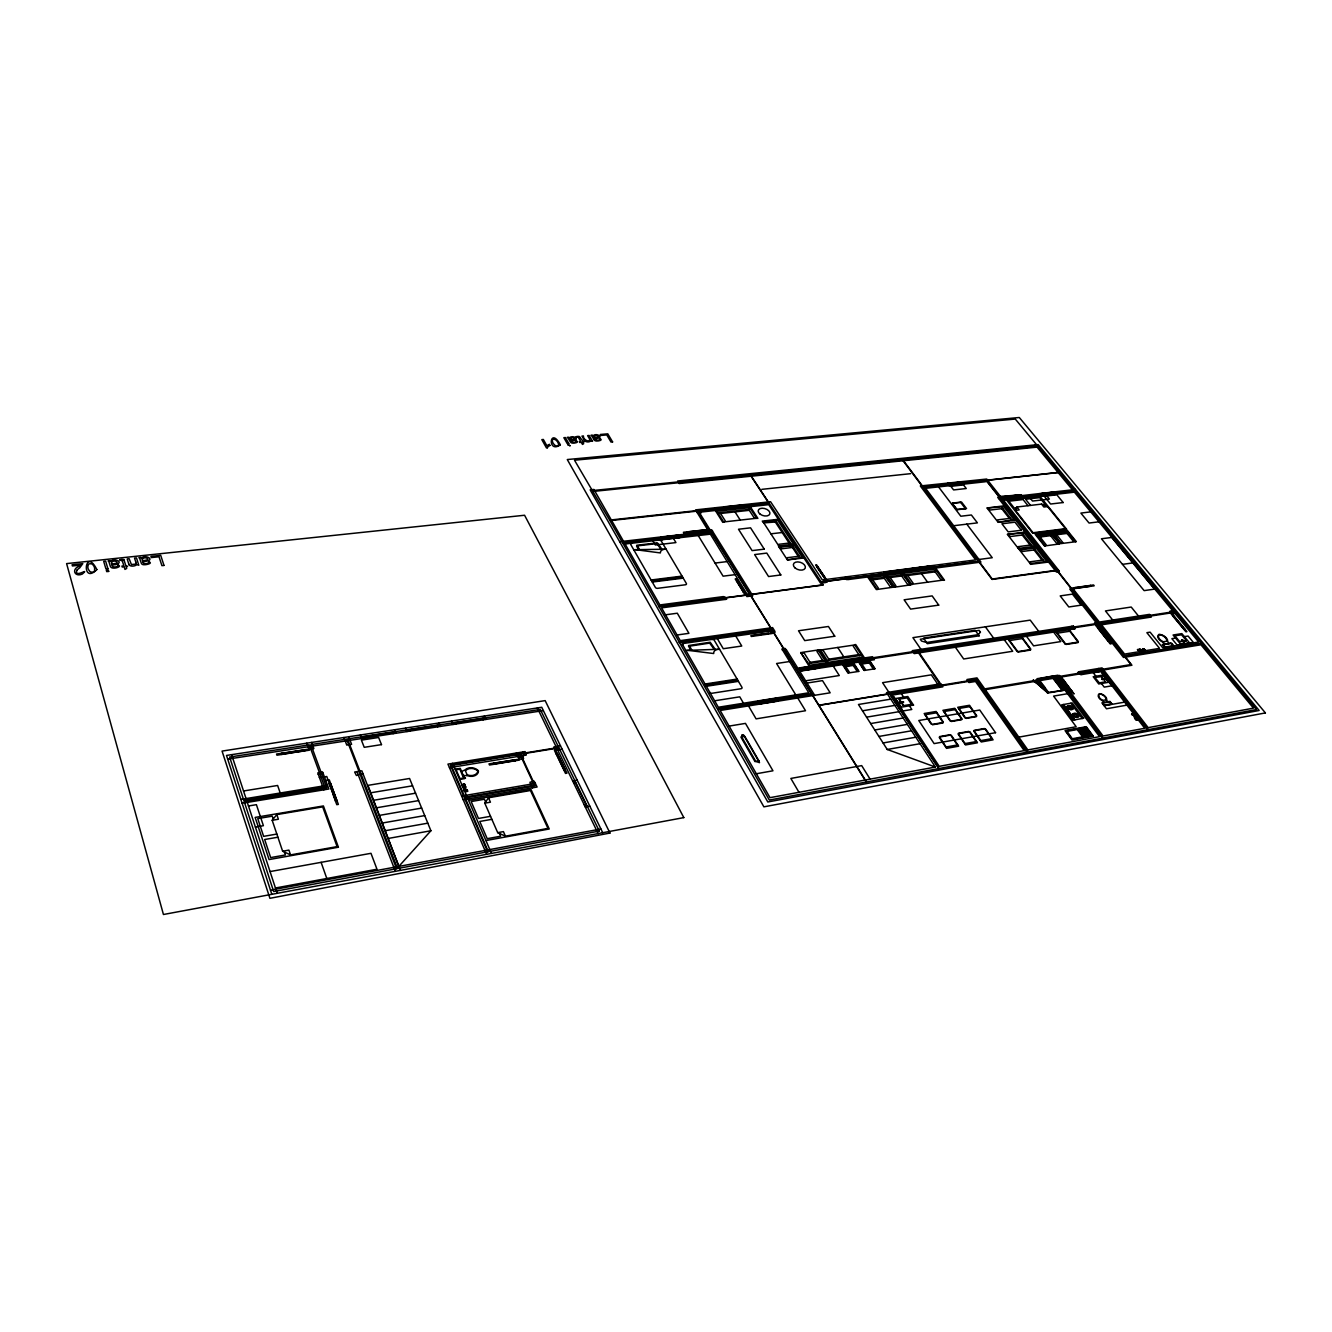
<?xml version="1.0" encoding="UTF-8"?>
<svg xmlns="http://www.w3.org/2000/svg" width="1332" height="1332" viewBox="0 0 1332 1332"><rect width="100%" height="100%" fill="white"/><g stroke="black" fill="none" stroke-linecap="round" stroke-linejoin="round"><path stroke-width="1.5" d="M809.257 666.383L800.665 652.464L809.69 665.284L826.323 662.737L818.214 649.983L819.263 649.916M1103.029 679.586L1102.43 679.636M901.914 701.897L903.662 702.064L902.48 702.63M1077.072 715.634L1075.49 714.435M1071.128 708.507L1068.764 707.808M594.105 436.696L596.17 435.531L598.434 436.43M570.396 438.777L572.61 437.595L574.791 438.544M552.164 440.126L552.697 442.39A23.427 13.836 12.8 0 0 553.529 443.806L555.194 445.521A2.331 1.382 12.4 0 0 558.841 445.321M1075.457 716.266L1076.805 716.166M1070.262 706.909L1071.394 707.975M558.691 445.288L558.175 442.923A22.96 13.653 12 0 0 557.342 441.508L555.677 439.81A2.414 1.432 12.4 0 0 552.031 440.093M1036.662 546.936L1018.93 549.217L1019.779 550.016L1036.096 547.902L1046.686 561.371L1030.202 563.602L1030.602 564.335L1048.55 562.054M1024.874 532.067L1007.258 534.365L1024.308 533.016L1034.714 546.287L1018.247 548.451L1019.147 549.2M1015.417 510.406L1016.882 507.009L1041.524 504.112L1047.601 506.576L1065.467 528.671L1033.049 532.733L1015.417 510.406L1019.196 509.956L1016.882 507.009M142.374 559.34C144.239 555.594 151.332 559.64 145.754 560.223A16.134 10.34 2.2 0 0 142.574 561.038L142.457 560.606A5.062 3.23 2.3 0 1 142.324 559.34M1004.345 505.794L986.879 508.025L1003.779 506.726L1013.902 519.613L998.001 522.311L1015.717 520.263M869.679 660.539L875.024 668.88L869.446 661.188L859.673 662.703L864.218 670.545L858.707 662.22M135.797 563.786L135.964 563.07A7.676 4.878 1.8 0 0 135.797 562.121M885.131 574.691L893.889 587.179L894.721 586.996L886.662 575.424L901.881 573.409L910.838 584.981L902.214 572.444M853.646 663.003L858.957 671.378L847.985 673.043L842.573 664.701M867.648 576.989L876.339 589.543L877.172 589.443L869.197 577.722L884.548 575.707L893.456 587.329L884.898 574.725M87.995 564.801L87.862 567.665A28.488 18.132 1.5 0 0 88.412 569.43L89.927 571.545A2.847 1.815 0.9 0 0 94.605 571.212M94.539 571.012L94.622 568.181A28.138 17.832 0.3 0 0 94.073 566.416L92.574 564.318A2.947 1.865 0.9 0 0 87.829 564.768M484.781 803.163L488.494 797.768L530.452 790.509L547.968 828.404L505.444 836.18L497.702 832.65L484.781 803.163L490.442 802.18L488.494 797.768M456.21 769.68L459.923 769.23L463.569 778.188L459.856 778.487L456.16 769.963M688.611 645.52L710.189 642.24L715.251 649.4M689.976 646.103L709.673 643.106L714.235 649.433M272.178 820.279L276.806 814.585L322.677 806.876L337.096 846.619L290.543 854.894L282.634 851.215L272.178 820.279L278.388 819.23L276.806 814.585M76.956 570.179C73.593 578.987 90.792 566.699 82.301 574.059C74.525 577.489 71.245 568.914 79.254 566.283A7.975 5.028 0.6 0 0 80.403 565.118L72.427 565.95L72.078 564.751L82.784 563.619L79.72 567.848A28.921 18.515 0.9 0 0 76.906 570.146M901.947 702.114L900.365 703.08L903.296 702.48M430.902 830.752L398.851 866.399L367.932 785.364L409.573 778.487L430.902 830.752L388.195 838.461M574.608 439.11L573.176 439.577A13.403 7.959 12.9 0 0 570.912 440.143L570.729 439.81A4.212 2.481 12.8 0 1 570.346 438.777M598.301 437.013L596.969 437.462A13.32 7.859 13.4 0 0 594.638 438.045L594.438 437.712A4.179 2.464 13.3 0 1 594.055 436.696M1045.054 545.937L1036.662 535.064L1050.498 533.316L1059.872 543.939L1050.715 532.417L1035.18 534.382L1044.471 545.987L1059.057 544.005M894.621 587.162L910.039 584.948M636.713 545.271L657.409 542.823L661.987 549.284M638.011 545.82L656.826 543.573L661.022 549.284M795.254 544.838L778.804 546.986L794.605 545.687L802.314 557.392L787.279 559.94L803.912 557.975M902.33 701.748L903.412 702.18M1068.98 706.809L1070.445 706.876M1105.294 679.27L1102.829 679.054M899.35 702.064L902.33 701.847M900.116 703.03L899.533 703.08M1047.335 692.257L1034.714 680.852M461.621 771.511L465.001 769.913A8.208 5.994 10.3 0 1 477.988 770.346A2.697 1.965 10.4 0 1 478.438 771.361A8.192 5.961 10.2 0 1 467.549 775.757L463.303 775.407M911.121 704.362L903.529 705.61L899.233 699.067L907.142 697.885L911.371 703.995M1104.245 678.421L1105.51 678.954M1102.846 678.987L1104.178 678.654M1035.28 680.569L1037.145 680.119L1044.488 686.996M1102.113 678.87L1104.228 678.621M1035.464 680.752L1037.095 680.386L1045.22 687.928M115.601 564.502L116.234 564.385A9.557 6.061 1.5 0 0 117.233 564.135C123.376 561.405 113.253 557.742 110.806 561.588A4.312 2.731 1.3 0 0 110.14 560.705L108.092 560.922A4.362 2.764 1.3 0 1 108.924 561.888A18.182 11.522 1 0 1 109.224 562.67L110.256 566.017A8.641 5.494 1.6 0 0 110.589 566.833C112.604 570.163 123.393 566.217 118.015 565.134M275.458 887.994L376.989 869.23L370.979 853.312L270.046 871.578M270.479 890.176L600.915 828.987M1098.717 668.464L1144.737 728.271L1103.062 735.997L1057.725 675.257L1054.261 675.84L1099.549 736.646L939.243 766.333L892.307 695.104L942.84 686.829L940.758 683.782L886.496 692.623L935.397 767.049L769.996 797.668L720.179 710.472L830.169 692.807L822.493 680.619L807.042 683.05M1080.602 732.7L1088.494 731.251M1081.084 733.366L1088.993 731.917M1081.251 733.582L1089.143 732.134M1081.701 734.198L1089.609 732.75M1081.867 734.415L1089.759 732.966M1082.367 735.097L1090.275 733.649M1082.516 735.314L1090.425 733.865M1073.076 738.594L1091.441 735.214L1086.03 727.938L1067.715 731.268M1072.826 739.36L1091.757 735.863M497.702 832.65L503.429 831.618L505.444 836.18M1135.846 717.548A6.194 3.73 26.4 0 1 1134.364 717.682L1134.981 718.464A6.244 3.763 26.7 0 1 1136.263 718.098M1136.346 717.365L1133.865 716.466L1135.43 716.183M1066.549 730.769L1085.43 727.339M1136.496 718.78L1135.214 719.014L1137.445 719.996L1136.346 718.564L1135.28 718.764L1136.379 720.196M1137.312 718.631L1135.597 719.163M1135.83 719.48L1138.144 719.064M1086.646 728.754L1078.604 729.986L1083.066 736.047M1137.045 719.48L1138.094 719.646M1136.063 719.779L1137.128 719.58M1079.22 730.818L1087.112 729.387M1079.37 731.035L1087.262 729.586M1079.836 731.651L1087.728 730.219M485.947 840.559L549.25 828.987L531.052 789.626L468.614 800.399M1079.986 731.867L1087.878 730.419M1080.452 732.483L1088.344 731.052M945.687 747.069L957.791 744.888M964.618 743.656L976.589 741.508M980.369 740.692L992.24 738.561M1132.883 714.052L1131.584 714.285L1133.649 715.068M1133.615 713.919L1131.967 714.452M1132.2 714.751L1134.514 714.335M1132.433 715.068L1134.464 714.918M1018.813 737.145L1076.189 726.739L1053.595 696.103L1067.581 693.706M491.858 819.313L479.77 821.461L487.212 838.677L500.649 836.23L499.433 833.432M756.343 773.759L772.96 770.795L745.47 723.393L729.103 726.09M584.215 804.794L586.03 804.478M585.264 806.992L589.826 806.176M385.231 830.718L427.805 823.176M1104.461 705.078L1111.021 703.912M1124.624 702.13L1104.161 705.744L1106.459 708.774L1126.939 705.128M282.634 851.215L288.911 850.116L290.543 854.894M974.092 730.352L984.448 728.521M490.542 816.316L478.471 818.447L471.162 801.548L484.415 799.25L485.614 801.964M939.526 736.596L950.082 734.731M958.407 733.249L968.847 731.401M1069.263 713.802L1067.698 710.955M939.793 736.979L950.349 735.114M958.657 733.632L969.113 731.784M974.358 730.735L984.714 728.887M382.301 823.026L424.725 815.6M1102.913 703.046L1109.473 701.897M883.066 742.956L915.8 737.229M890.792 699.15L858.457 704.478L887.229 749.466L920.062 743.706M277.905 837.212L264.668 839.51L270.662 857.592L285.381 854.977L284.399 852.047M965.916 718.031L976.239 716.25M932.267 724.392L942.773 722.56M951.065 721.128L961.454 719.313M966.183 718.414L976.489 716.616M932.517 724.774L943.023 722.943M951.314 721.511L961.721 719.696M878.904 736.446L911.571 730.785M461.638 796.053L535.431 783.416M1071.328 691.724L1072.243 691.574M1112.037 685.78L1104.228 687.112L1101.464 683.499M463.22 799.733L537.112 787.029L534.199 781.218L529.936 782.267L532.5 787.811M572.677 780.968L577.189 780.202M379.387 815.384L421.661 808.091M874.774 729.986L907.358 724.375M276.84 834.065L263.619 836.346L257.759 818.614L272.261 816.166L273.21 819.014M573.726 783.116L575.524 782.8M463.636 788.86L465.8 788.494L465.201 787.079L463.037 787.445M465.417 790.192L467.199 789.893L467.732 791.108L465.95 791.408M1060.988 688.91L1061.837 688.761L1052.846 677.955M465.517 790.425L466.999 790.176M463.969 791.091L467.149 790.542M1099.483 682.85L1105.443 681.834M463.936 788.81L464.835 791.208L467.316 790.908M255.394 827.039L263.403 825.69L256.41 804.678L248.468 805.977M1047.235 692.573L1064.634 690.159L1047.601 693.056L1037.029 678.704L1054.012 675.89L1037.378 679.17M958.574 708.541L970.329 706.526M376.49 807.791L418.598 800.615M870.662 723.559L903.179 718.015M924.991 714.768L936.962 712.72M943.739 711.571L955.593 709.556M1110.472 684.132L1102.097 673.226M530.602 783.699L535.198 782.916M562.554 764.451L566.966 773.176L565.517 773.426L554.428 750.415L557.642 749.883M901.381 708.89L893.672 697.185M901.831 709.057L893.972 696.902M1095.27 677.339L1101.897 676.606M461.854 784.715L463.32 787.395M462.97 784.531L464.751 784.232L465.284 785.447L463.503 785.747M462.187 785.064L464.552 784.531M373.626 800.266L415.567 793.189M461.521 785.43L464.702 784.898M866.566 717.165L899.017 711.688M902.763 710.988L911.821 709.473L909.39 705.81M464.868 785.264L462.47 785.913M463.469 786.563A7.01 5.145 9.9 0 0 465.318 786.096L465.734 787.045A7.043 5.195 10.1 0 0 463.752 787.229M563.886 770.029L565.317 769.779M333.633 795.587L326.773 776.506L324.392 776.889M1058.024 675.674L1059.406 675.441L1060.588 677.022M1079.103 672.177L1077.738 672.41L1080.885 674.525M463.952 776.889L465.534 778.188L464.152 777.372M370.762 792.79L412.554 785.813M862.503 710.805L894.888 705.394M1059.789 678.038L1061.87 677.688L1074.042 693.972L1060.355 677.056M459.59 779.453L464.685 778.604L460.239 768.348L455.161 769.18M335.431 801.048L337.029 800.782M1062.72 680.219L1063.635 680.053M242.108 803.246L328.871 789.01L322.977 772.993M493.539 763.403L514.851 759.889M493.822 764.019L515.184 760.622M556.027 753.745L557.459 753.512M500.582 763.186L489.51 765.018L488.994 763.869L523.609 758.474L522.827 756.792M500.949 763.119L519.63 760.039L516.35 752.946M1140.342 650.482A5.944 3.463 25.4 0 0 1139.31 649.367L1140.142 649.217A5.927 3.447 25.5 0 0 1140.925 650.382L1137.478 649.716L1139.01 649.467M1142.207 650.083L1144.771 649.533L1142.556 648.9L1143.256 649.766M1141.241 650.665L1138.893 651.182L1137.545 649.5L1139.709 650.349M1142.506 650.449L1145.087 650.232L1143.639 648.717M1139.143 651.198L1140.026 651.048M1165.317 647.019L1172.726 645.804M329.004 783.682L330.602 783.416L336.83 800.815L330.236 783.482M560.456 745.754L553.896 746.902L562.737 764.418M240.859 799.433L327.505 785.281M818.88 705.194L940.742 685.281L917.748 651.764L797.202 670.246L866.516 781.984L938.777 768.564L889.609 693.872L819.014 705.411M449.467 767.682L524.525 755.377L526.323 755.011L526.157 753.829L525.108 751.598L447.935 764.102L486.646 854.328M557.675 749.949L562.137 749.217M518.464 757.508L523.01 756.759L522.51 755.71M1175.557 638.061L1171.877 638.644L1177.338 645.321L1193.572 642.673L1188.077 636.047L1184.364 636.646M319.364 777.488L324.325 776.689M243.54 790.975L277.622 785.48L280.22 793.006M358.175 774.708L363.07 773.925M1170.362 643.19L1169.929 643.273M1175.157 636.113L1179.652 641.574L1186.429 640.592M325.707 780.435L329.287 779.869L334.915 795.054M358.358 775.157L356.393 775.474L354.645 772.011L361.871 770.845L400.433 870.379M1163.469 644.738L1170.878 643.539M1186.229 640.942L1179.702 641.641M1139.31 649.367L1140.142 649.217M1182.3 640.642L1183.499 642.091L1182.55 640.742M1184.148 641.991L1182.716 640.242M757.975 701.265L776.556 698.284M319.264 772.344L322.444 771.844L323.093 773.609M319.38 772.643L317.782 772.893L323.892 789.826M1175.307 635.697L1181.551 634.831L1186.396 640.559M318.231 774.392L323.193 773.592M759.49 703.812L778.088 700.832M1018.131 651.548L1030.235 649.633M1066.033 644.005L1077.804 642.141M1018.447 651.981L1030.552 650.066M1066.349 644.422L1078.137 642.573M714.651 700.798L739.76 696.836L743.489 703.213M1183.732 629.187L1184.747 629.037M1108.107 641.258L1109.156 641.075M848.384 672.677L849.3 672.027L845.404 666M858.258 671.128L856.776 670.862L852.863 664.851M864.551 670.146L865.45 669.513L861.521 663.519M874.341 668.614L872.86 668.348L868.93 662.37M864.684 670.396L874.525 668.864M805.644 680.802L839.293 675.54L833.216 666.05M1009.123 640.609L1022.893 638.478M1056.892 633.249L1070.312 631.168M844.205 666.183L854.062 664.668M860.339 663.702L870.112 662.187M310.622 748.784L276.54 754.045L276.939 755.211L288.894 753.363M281.418 753.562L304.412 750.016M310.722 749.067L313.869 748.584L313.236 746.869M845.753 666.566L853.229 665.401M861.887 664.069L869.28 662.92M281.635 754.212L304.678 750.765M1173.309 616.583L1174.308 616.416M1097.934 628.288L1098.983 628.121M1096.119 622.61L1094.554 622.843L1111.288 643.789L1110.222 643.955L1095.836 625.624L1098.251 625.307M799.799 668.165L817.698 665.434M704.961 684.015L737.096 679.087M361.188 737.112L395.404 731.867M406.426 730.169L439.926 725.041M452.464 723.11L485.248 718.081M705.394 684.781L737.545 679.853M801.315 670.612L819.247 667.865M1171.294 611.055L1173.509 613.752L1175.024 613.519L1198.65 642.007L1162.803 647.852L1150.099 632.151L1146.869 632.667L1159.556 648.384L1124.591 654.079L1101.531 624.808L1151.381 617.032L1149.516 614.385L1099.366 622.044L1072.36 587.961L1093.539 584.948L1094.205 585.797L1071.994 588.96M1173.425 613.636L1171.161 613.985L1185.913 631.818L1186.929 631.651L1171.461 612.97M227.705 759.123L543.356 710.605M705.827 685.547L737.995 680.602M308.425 747.602L313.336 746.852L311.705 742.423M706.26 686.296L738.428 681.351M789.476 661.554L776.573 663.503L795.787 694.871M828.787 659.157L858.757 654.611M810.072 662.354L822.66 660.439M827.239 660.505L861.571 655.294M808.624 663.602L825.257 661.072M801.598 652.447L818.214 649.966M801.881 652.847L804.362 653.296L810.655 663.286M818.447 650.366L816.916 651.415L823.243 661.371M782.334 650.016L786.163 649.45L797.785 668.148L872.477 656.726L874.441 659.706L799.683 671.211L814.651 695.304M820.545 650.033L854.778 644.938M1075.623 587.695L1090.608 585.581M771.012 631.751L774.824 631.202L772.593 627.605L680.286 640.642L661.571 607.875L726.656 599.25L725.008 596.986L723.726 597.152M1071.827 588.744L1069.746 589.044L1123.525 657.475L1200.948 644.788L1253.495 708.141L1148.167 727.638L1102.097 667.898L1078.787 671.761L1081.018 674.691L1100.965 671.361L1093.289 672.81L1095.786 676.073M1076.006 588.178L1091.041 586.13M758.557 634.598L750.848 635.697L751.331 636.48L772.344 633.483L770.595 631.085L682.017 643.672L718.331 707.242L808.807 692.79L781.934 648.984L784.881 648.334L785.63 649.533M753.995 635.347L768.897 633.316M1070.762 590.326L1074.008 589.86M679.337 642.274L771.461 629.22M679.453 642.474L771.578 629.42M677.056 634.998L688.927 633.333L677.305 613.22L665.517 614.801M1058.357 571.628L1059.39 571.478L1058.574 570.429M1058.524 571.828L1056.459 572.111L997.701 497.335L999.716 497.102M1122.493 564.352L1132.866 562.92M911.737 584.348L943.306 580.069M1055.46 570.862L1058.707 570.412L986.729 479.037L920.312 485.964L975.673 559.906L822.377 579.953L770.562 501.714L695.537 509.89L748.401 596.37M778.754 544.305L790.342 542.923M876.939 589.01L878.354 588.078L872.094 578.987M892.373 586.929L890.026 586.496L883.732 577.455M894.488 586.646L895.87 585.714L889.56 576.673M909.756 584.582L907.442 584.149L901.098 575.158M877.172 589.443L892.64 587.295M821.711 649.85L823.243 650.482M747.002 594.089L744.738 594.388L735.197 578.954L736.196 578.837L746.203 595.021M658.94 606.51L749.666 594.522L711.405 532.833L622.743 543.04L717.249 708.741L811.438 693.672L750.033 594.688L659.057 606.709M750.166 594.455L822.86 584.865M750.282 594.655L823.226 585.014L750.798 475.424M870.229 579.237L885.597 577.206M887.711 576.923L902.946 574.908M905.044 574.875L936.513 570.695M872.676 579.82L884.315 578.288M890.142 577.522L901.681 575.99M907.691 575.507L935.181 571.861M1043.239 560.023L1030.102 561.804L1030.685 563.519M824.075 577.688L825.041 577.555L817.798 566.999M979.003 559.457L992.257 557.725L966.799 524.142M824.342 580.053L826.506 579.77L816.566 564.801L815.6 564.918L827.255 582.067L825.807 582.25M846.369 577.172L845.187 577.322L846.436 579.553L847.851 579.353M884.048 572.177L931.767 565.933M885.597 572.56L899.866 570.113M901.165 570.529L915.3 568.081M743.323 592.124L744.338 591.991M821.145 581.884L978.404 561.238M821.278 582.067L978.537 561.421M885.564 574.342L933.299 568.065M1031.318 544.938L1018.231 546.653L1018.797 548.334M1044.887 545.471L1046.186 544.805L1039.443 536.247M1058.774 543.672L1056.576 543.256L1049.932 534.915M1061.504 543.156L1062.786 542.507L1056.01 533.982M1075.257 541.375L1073.092 540.958L1066.399 532.667M1061.754 543.489L1076.356 541.658L1067.148 530.203L1051.764 532.134L1061.104 543.672L1053.229 532.817L1066.932 531.085L1075.607 541.741M1035.247 549.816L1022.41 551.481L1020.179 549.966M818.014 566.982L817.049 567.099L824.292 577.655M736.579 581.202L737.595 581.068M651.098 579.986L682.017 576.123M651.498 580.669L682.417 576.806M651.881 581.351L682.817 577.472M1023.442 534.881L1010.672 536.496L1008.457 534.998M652.28 582.034L683.216 578.155M1054.328 534.199L1068.048 532.467M735.614 574.591L723.093 576.173L698.234 535.581M1037.761 536.446L1051.597 534.698M1040.059 537.012L1050.548 535.68M1056.626 534.748L1067.015 533.433M1181.884 639.693L1184.098 641.941M799.383 556.21L787.445 557.675L787.478 559.224M1098.983 521.811L1089.06 523.043L1080.868 513.086L1090.742 511.871M715.068 563.07L727.538 561.538M778.404 546.02L793.506 544.205L777.672 520.179L762.703 521.878M1010.538 518.298L997.568 519.896L998.101 521.528M953.679 525.724L977.405 522.877L971.378 514.985L960.805 516.233L938.544 486.896M793.556 547.335L781.651 548.784L779.819 547.469M1047.601 506.576L1043.872 507.026L1041.524 504.112M770.895 533.832L782.2 532.517M1002.879 508.524L990.225 510.023L988.044 508.558M1016.549 507.758L1014.235 508.041L1008.84 501.215L1023.093 499.567L1027.988 505.71M1042.873 504.662L1045.154 504.395L1039.693 497.635L1025.59 499.267L1030.502 505.411M662.154 539.443L679.703 537.429M1040.975 495.77L1055.36 494.105M625.074 544.005L710.572 534.149M1003.512 500.349L1074.408 492.174L1172.793 610.822L1169.779 611.288L1171.211 613.003M957.192 509.44L965.3 508.491M957.375 509.69L966.566 508.608L961.538 502.047L952.38 503.096M762.204 521.128L778.388 519.28M707.692 529.52L683.383 532.284L683.915 533.15L692.84 532.117M704.278 530.103L687.029 531.984L687.478 532.733M776.523 521.928L763.835 522.877M687.362 532.55L704.611 530.669L704.162 529.92M693.139 532.084L711.621 529.753L752.813 595.787L746.902 596.57L745.953 595.054M1003.779 496.653L1018.397 495.071M999.866 497.286L1013.719 495.704M1013.968 495.687L1021.478 494.821L1000.265 496.403L1001.647 498.151L998.617 498.501M952.563 503.346L960.655 502.414M619.663 541.708L712.57 531.002M1001.614 497.918L1075.473 489.46M660.872 537.279L678.421 535.264M1039.426 493.856L1053.795 492.207M723.676 521.961L756.659 518.248M717.931 512.837L750.798 509.224M720.579 513.486L749.3 510.322M724.042 507.059L740.792 505.244M947.568 483.566L962.47 481.934M768.964 503.296L698.384 510.988L796.686 669.43L1098.401 623.243L1056.975 570.562L992.04 579.437L902.53 460.023L592.807 491.458L609.656 520.096L768.614 502.78L750.582 475.457M949.017 483.932L961.421 482.051M923.326 487.146L1059.456 472.261M696.869 512.021L700.382 511.638L701.148 512.887L697.518 513.07M725.357 509.124L742.107 507.292M923.442 487.296L986.096 480.452L1056.709 570.229L992.223 579.02L902.946 459.973L1037.894 446.287L1074.741 490.692L1001.248 499.134L986.513 480.402L1059.573 472.41M700.815 512.087L768.731 504.662L820.579 583.183L825.957 582.484L824.125 579.72M985.014 481.185L988.161 480.852M949.05 485.481L963.952 483.849M985.464 481.751L925.59 488.328L980.968 562.087L848.001 579.587L846.153 576.839M987.478 481.551L988.477 481.435L987.728 480.486L984.714 480.819L987.628 481.734M1184.348 642.723L1183.599 642.357M761.804 489.343L910.588 473.676M1037.062 447.136L679.22 483.533L677.655 481.002L1038.194 444.588L1259.156 710.489L767.798 801.981L590.143 489.843L593.905 489.46L659.889 604.944L723.376 596.586L725.124 599.45M1104.711 679.27L1102.297 679.004M755.46 518.381L754.328 518.015M547.435 447.802L546.453 447.885L541.824 439.61L543.356 439.477L546.952 445.92A10.29 6.127 12.4 0 1 549.35 444.438M901.847 702.064L899.866 702.097M942.157 580.219L940.892 579.736M685.747 650.416L719.546 649.25A7.243 4.779 17.4 0 0 713.686 653.529L687.712 650.332M148.768 561.854C154.728 563.253 142.241 566.366 141.625 563.702A8.541 5.445 2.3 0 1 141.125 562.703L140.026 559.407A17.982 11.422 1.7 0 0 139.727 558.624A4.312 2.747 2 0 0 138.878 557.675L140.892 557.459A4.262 2.697 2.1 0 1 141.558 558.308C144.838 554.229 153.863 558.974 148.068 560.822A9.457 5.994 2.3 0 1 146.986 561.088L146.37 561.222A20.563 13.203 2.2 0 0 142.89 562.004M1139.976 650.998L1138.577 649.55M633.716 549.7L666.117 549.217A6.876 4.312 15.3 0 0 660.372 552.93L635.597 549.683M1099.316 682.85L1095.137 677.755M1104.528 678.471L1105.377 678.954M576.04 440.909C581.202 442.107 571.445 444.555 570.546 442.124A7.11 4.196 12.8 0 1 570.096 441.458L568.514 438.794A14.902 8.808 12.4 0 0 568.115 438.161A3.58 2.115 12.6 0 0 567.232 437.379L568.797 437.246A3.53 2.081 12.6 0 1 569.513 437.945C571.644 434.848 579.337 438.328 575.191 440.076A7.859 4.629 12.7 0 1 574.442 440.259L573.876 440.376A17.1 10.156 12.9 0 0 571.361 440.925M599.716 438.811C604.845 440.076 595.088 442.357 594.355 440.06M577.888 437.379L576.157 436.613M1018.098 651.981L1017.215 651.564M121.828 560.672L119.68 559.723M1065.983 644.422L1065.15 644.039M903.446 705.594L899.083 699.483M858.541 671.428L853.412 663.669L843.556 665.184L848.501 672.86M1019.563 549.999L1030.185 563.619M887.229 749.466L935.397 767.049M1066.915 706.343L1068.014 706.809M1072.077 708.524L1073.192 708.99M1072.576 713.985L1073.675 714.452M1077.755 716.183L1078.87 716.649M1102.513 678.821L1101.847 679.32M899.316 703.08L899.017 702.597M579.453 436.846L579.553 436.913A8.159 4.812 12.7 0 1 580.319 438.045M1165.117 644.039L1162.403 641.924A6.926 3.963 25.5 0 1 1158.807 634.482A2.264 1.299 25.4 0 1 1159.722 634.332A6.926 3.963 25.5 0 1 1167.648 641.075L1168.614 643.473M1104.394 702.397L1102.08 700.499A5.994 3.63 25.7 0 1 1099.166 693.822A1.965 1.182 25.6 0 1 1099.966 693.689A6.011 3.63 25.7 0 1 1106.709 699.7L1107.475 701.864M123.776 559.923L123.876 560.006A9.923 6.294 1.5 0 1 124.459 561.405L125.807 565.65L127.539 566.466L126.107 566.616L126.673 568.448L124.958 569.413L124.176 566.833L122.211 567.032L121.911 566.067L123.876 565.85L122.344 561.005M1182.849 639.943L1181.7 640.059M1172.859 645.354L1171.627 643.839M1163.319 645.171L1164.568 646.703M578.521 437.645L580.852 441.575L579.337 441.708L579.786 442.49L581.301 442.357L582.5 444.422L583.649 443.689L582.8 442.224L583.899 442.124L580.369 438.045M1035.197 444.888L1072.443 489.81M1174.091 616.45L1184.514 629.07M1173.525 616.533L1183.965 629.154M1191.441 643.023L1179.469 644.971M1189.243 642.54L1181.867 633.616L1173.059 635.014L1180.402 643.972M1053.612 491.958L1055.56 494.355M1052.779 492.324L1040.458 493.739M1052.963 492.823L1054.128 494.255M1173.908 646.037L1171.444 643.023L1162.287 644.505L1164.734 647.535M1147.984 614.618L1150.199 617.332M1046.403 495.404L1049.383 499.084L1032.516 501.048L1029.553 497.352M1041.058 494.189L1042.207 495.621M1039.226 493.606L1041.174 496.003M1138.51 616.067L1131.218 607.042L1105.443 610.922L1112.686 620.013M1144.554 649.566L1142.623 648.667L1143.472 649.733M1142.989 648.834L1144.837 650.682M1090.458 585.381L1091.124 586.23M1142.64 650.632L1140.359 649.533L1141.374 650.832M1138.244 649.6L1139.759 651.498M1075.473 587.512L1076.156 588.361M1098.068 628.271L1108.341 641.208M1001.664 506.976L1011.787 519.88M1022.177 533.283L1032.583 546.553M1033.965 548.185L1044.538 561.671M1001.714 508.658L1009.373 518.431M1022.26 535.031L1030.136 545.088M1034.065 549.966L1042.057 560.173M987.512 508.608L997.601 521.611M1007.908 535.048L1018.297 548.434M962.287 481.701L964.152 484.099M961.571 482.55L962.686 483.999M1071.744 626.273L1073.908 629.054M1069.23 629.77L1078.421 641.724M1069.812 631.251L1077.921 641.808M1133.565 714.735L1134.764 716.3M1135.78 717.465L1136.879 719.047M1132.716 713.852L1133.815 715.267L1131.667 714.052M1101.331 676.323L1105.543 681.817M948.634 483.449L950.332 485.348M947.385 483.316L949.233 485.73M960.472 502.164L965.484 508.741M1110.122 702.164L1111.154 703.512M1057.392 633.166L1065.483 643.772M1055.826 631.834L1064.967 643.839M1109.023 701.581L1108.64 701.648M1053.679 632.167L1060.838 641.574L1033.599 645.853L1026.522 636.346M952.48 503.529L956.842 509.29M952.147 503.563L956.526 509.34M1102.779 703.446L1103.812 704.811M1038.677 631.318L1030.235 620.129L912.903 637.645L920.928 649.317M1063.436 680.086L1072.044 691.608M1062.836 680.186L1071.527 691.691M1054.095 676.406L1064.002 689.726M1053.812 676.456L1063.735 689.776M1051.964 676.773L1061.887 690.109M1021.844 637.062L1030.868 649.217M1070.845 703.229L1082.2 718.514M1022.393 638.561L1030.352 649.3M1086.596 727.821L1092.007 735.114M1063.602 704.495L1074.941 719.813M1063.635 705.061L1074.208 719.363M1067.049 711.072L1068.98 713.686M1062.47 705.261L1073.026 719.58M1077.655 730.169L1082.117 736.213M1038.644 678.987L1048.5 692.374M1009.639 640.525L1017.581 651.315M1008.074 639.177L1017.049 651.398M1004.261 639.76L1012.703 651.265L963.685 658.974L955.41 647.269M1067.465 732.017L1071.894 738.095M1066.299 731.534L1071.644 738.86M985.38 626.823L993.672 638.195M935.68 568.048L944.521 580.236M943.522 580.369L935.347 569.08L903.879 573.243L911.954 584.648M931.567 565.667L933.499 568.331M934.531 570.962L940.792 579.603M930.618 566.083L916.233 567.965M930.785 566.649L931.934 568.248M921.494 573.676L927.588 582.201M916.832 568.481L918.181 570.346M915.467 568.647L916.616 570.263M907.042 574.608L913.219 583.333M900.782 569.979L902.547 572.111M1027.838 749.916L976.972 677.888L966.915 679.52L969.03 682.533L975.49 681.485L1024.175 750.599M900.016 570.679L901.148 572.294M885.264 571.728L887.162 574.425M883.865 571.911L885.747 574.608M976.806 715.867L969.463 705.294L957.708 707.292L965.001 717.915M969.879 706.609L976.356 715.95M985.63 729.02L993.123 739.843L981.251 741.974L973.792 731.118M985.181 729.087L991.791 738.644M959.007 708.457L965.45 717.831M974.241 731.035L980.818 740.609M962.037 718.947L954.744 708.308L942.889 710.322L950.149 720.995M937.795 684.265L931.351 674.841L882.567 682.667L888.877 692.24M955.161 709.623L961.587 719.014M970.029 731.901L977.472 742.79L965.5 744.954L958.091 734.015M969.579 731.984L976.14 741.574M944.188 711.504L950.582 720.928M958.541 733.949L965.067 743.572M943.356 722.177L936.13 711.471L924.158 713.519L931.334 724.258M936.529 712.803L942.906 722.26M951.264 735.231L958.657 746.186L946.553 748.368L939.21 737.379M950.815 735.314L957.325 744.971M925.44 714.701L931.784 724.192M939.659 737.295L946.136 746.986M901.314 693.639L903.679 697.185M792.623 545.92L800.332 557.625M775.54 520.429L791.341 544.472M792.44 547.469L798.284 556.343M775.324 522.061L789.127 543.073M855.644 644.455L864.518 657.941L827.955 663.536L819.23 649.866M854.561 644.605L862.77 657.092L828.404 662.32L820.346 649.7M853.163 646.053L859.423 655.61M763.103 521.844L778.804 545.97M779.32 547.519L786.996 559.307M750.266 506.676L757.891 518.414M756.842 518.531L749.799 507.675L716.949 511.272L723.859 522.244M748.734 509.457L754.128 517.782M837.745 647.469L843.839 656.876M740.625 504.978L742.274 507.559M739.593 505.361L740.675 507.459M734.998 511.888L740.242 520.096M823.259 650.515L829.42 660.173M725.241 506.926L726.789 508.974M723.875 506.809L725.524 509.39M817.515 665.134L819.43 668.165M720.029 512.604L725.341 521.012M817.965 668.065L802.597 670.429M816.166 665.667L817.332 667.498M715.334 510.506L722.793 522.377M801.331 667.931L802.48 669.763M870.112 779.137L861.687 765.617L790.858 778.437L798.984 792.307M799.6 667.865L801.514 670.928M774.292 631.268L775.024 632.45L758.624 634.698M737.362 581.102L744.105 592.007M736.812 581.168L743.556 592.091M797.751 698.018L805.527 710.739L756.093 718.864L748.501 705.927M678.254 534.998L679.869 537.695M776.373 697.968L778.271 701.148M677.172 535.414L662.121 537.129M776.756 701.048L760.822 703.596M677.239 535.98L678.204 537.595M774.974 698.534L776.123 700.449M735.747 636.047L741.758 646.037L723.276 648.717L717.332 638.661M673.459 538.428L675.94 542.59L655.377 544.988L652.93 540.792M662.703 537.645L663.652 539.277M759.573 700.998L760.705 702.913M660.705 537.012L662.304 539.71M757.775 700.932L759.673 704.129M639.56 549.617L637.828 546.62M636.546 546.087L638.594 549.633M691.857 650.199L689.843 646.536M690.842 650.232L688.477 646.037M549.333 444.422L549.883 445.404M602.73 832.716L541.741 707.275L226.507 755.444L271.845 894.321M574.492 780.669L587.096 806.659M537.345 707.941L598.135 833.566M557.275 753.546L565.134 769.813L557.142 753.562M556.36 753.696L564.202 769.963M522.893 751.881L524.525 755.377M514.735 759.64L515.251 760.772M484.315 716.05L485.864 719.447M482.534 718.497L483.15 719.863M493.423 763.136L493.939 764.285M455.211 722.693L455.81 724.059M451.548 721.062L453.063 724.491M439.044 722.976L440.526 726.406M465.318 786.096L465.734 787.045M437.162 725.457L437.762 726.839M463.136 785.414L463.802 787.329M464.552 788.711L465.368 790.592M452.63 763.336L491.491 853.429M409.24 729.736L409.823 731.135M405.561 728.088L407.009 731.568M394.538 729.769L395.987 733.266M392.574 732.3L393.14 733.699M364.052 736.663L364.618 738.078M360.356 734.998L361.738 738.527M348.684 736.779L351.598 744.338L346.77 745.087L343.856 737.512M356.993 771.644L395.371 871.328M335.031 795.354L338.378 804.411L336.78 804.678L333.433 795.62M329.204 783.649L335.797 800.982M306.793 743.173L309.474 750.182L288.844 753.213M304.312 749.75L304.728 750.915M321.112 862.337L326.806 878.504M281.318 753.313L281.735 754.461M128.688 563.719L127.189 558.907L129.137 558.707L131.402 564.518L135.498 564.135A2.015 1.282 1.9 0 0 135.797 563.786M231.601 754.678L277.206 893.322M135.814 562.121L134.565 558.125L136.497 557.925L138.794 565.251L136.597 564.568A4.229 2.697 1.9 0 1 134.016 565.933A4.046 2.581 1.9 0 1 128.854 564.785M111.805 564.352L111.655 563.902A5.112 3.247 1.5 0 1 111.555 562.603C113.636 558.824 120.713 562.97 114.852 563.536A16.317 10.44 1.5 0 0 111.771 564.318M594.288 440.01A7.06 4.146 13.3 0 1 593.839 439.36L592.24 436.696A14.802 8.725 12.9 0 0 591.824 436.08A3.563 2.098 13.1 0 0 590.942 435.298L592.507 435.164A3.513 2.065 13.1 0 1 593.223 435.864C595.521 432.634 602.946 436.563 598.867 437.995A7.809 4.579 13.2 0 1 598.135 438.161L597.568 438.278A16.983 10.04 13.4 0 0 595.088 438.827M599.949 438.844A2.964 1.748 13.3 0 1 596.187 439.96M596.153 439.976A2.015 1.182 13.3 0 1 595.321 439.11M584.731 440.726A7.276 4.279 13.1 0 1 584.248 440.026L581.934 436.097L583.433 435.964C582.567 439.06 589.177 443.156 589.826 439.56A6.327 3.73 13 0 0 589.493 438.811L587.612 435.597L589.11 435.464L592.557 441.342L590.659 440.759A3.497 2.065 13.1 0 1 588.91 441.808A3.347 1.965 13.1 0 1 584.565 440.792M576.323 436.73A3.596 2.115 12.9 0 1 579.537 436.596M576.257 440.942A2.98 1.765 12.8 0 1 572.444 442.058A2.031 1.199 12.8 0 1 571.595 441.225M547.335 447.768A8.342 4.962 12.4 0 1 549.983 445.487M631.768 543.473A1.698 1.066 14.4 0 0 630.868 544.755L655.344 587.379A1.732 1.116 15.2 0 0 657.558 588.328L685.481 584.765A1.715 1.099 15.9 0 0 686.346 583.433L661.388 541.225A1.682 1.049 15 0 0 659.223 540.309M1035.797 682.583A2.914 1.782 24.4 0 1 1033.482 680.486M1035.563 682.384A2.747 1.682 24.4 0 1 1033.699 680.685M709.64 692.24A1.832 1.232 17.5 0 0 712.004 693.256L741.025 688.727A1.815 1.215 18.2 0 0 741.891 687.212L714.335 640.392A1.765 1.165 17 0 0 712.054 639.41M682.617 644.904A1.782 1.182 16.3 0 1 683.516 643.473M118.282 565.184A3.63 2.298 1.5 0 1 113.037 566.716A2.464 1.565 1.5 0 1 112.254 565.667M112.071 565.301A20.796 13.337 1.4 0 1 115.468 564.568M119.847 559.873A4.362 2.781 1.7 0 1 123.976 559.623M129.087 564.685A8.825 5.611 2 0 1 128.738 563.819M149.034 561.888A3.58 2.281 2.2 0 1 143.873 563.403A2.448 1.548 2.2 0 1 143.073 562.37M560.356 444.805C546.952 454.329 549.716 425.158 560.356 444.805M96.853 569.563C80.919 585.68 84.832 545.587 96.853 569.563M465.401 787.978L464.069 787.795L465.384 788.011M742.14 734.948L741.691 736.862L755.793 761.421L759.506 762.67L743.406 734.731L742.14 734.948M980.419 632.167L978.304 634.665L926.556 642.49L921.528 641.042L920.279 639.243L979.137 630.402L980.419 632.167M1047.651 692.723L1033.249 680.169L1047.651 692.723M609.956 833.049L269.913 898.317L222.061 751.098L545.154 700.615L609.956 833.049M1265.4 712.92L763.885 806.842L567.282 459.54L1019.296 417.499L1265.4 712.92M396.57 868.73L273.676 891.558L244.172 801.498L326.823 787.945L310.872 744.588L346.536 739.11L396.57 868.73M487.678 851.797L397.569 868.531L347.502 738.977L540.276 709.423L558.724 747.452L450.399 765.134L487.678 851.797M599.283 831.085L488.311 851.681L465.101 797.735L535.248 785.697L520.579 754.178L558.941 747.901L599.283 831.085M866.25 782.034L769.33 800.049L717.748 709.606L811.954 694.505L866.25 782.034M1027.022 752.18L939.043 768.514L890.142 694.238L976.239 680.153L1027.022 752.18M1102.496 738.161L1027.988 751.997L984.165 689.876L1057.392 677.672L1102.496 738.161M1147.418 729.803L1102.963 738.061L1057.858 677.588L1101.614 670.312L1147.418 729.803M1256.426 709.556L1148.334 729.636L1102.513 670.163L1131.95 665.251L1124.891 656.276L1201.747 643.689L1256.426 709.556M683.816 817.615L163.436 914.501L66.6 563.602L524.575 515.251L683.816 817.615M1093.239 736.063L1071.944 739.993L1065.051 730.569L1086.296 726.706L1093.239 736.063M338.411 847.219L269.081 859.573L255.161 817.415L323.41 805.943L338.411 847.219M1083.599 718.264L1073.059 720.146L1061.737 704.811L1072.243 702.98L1083.599 718.264M1112.053 704.129L1103.945 705.56L1101.88 702.846L1109.989 701.415L1112.053 704.129M995.553 732.7L934.115 743.606L918.78 720.512L979.753 710.023L995.553 732.7M1105.943 699.833L1102.846 700.366A5.578 3.38 25.7 0 1 1099.283 694.305A1.965 1.199 25.6 0 1 1100.548 694.089A5.594 3.38 25.7 0 1 1105.943 699.833M758.924 760.872L754.961 761.571L740.858 737.012L744.804 736.346L758.924 760.872M534.365 785.331L464.885 797.252L451.232 765.517L519.93 754.278L534.365 785.331M466.783 789.693L465.318 789.943L466.05 791.658L467.515 791.408L466.783 789.693M1108.524 682.3L1098.734 683.965L1093.189 676.706L1102.963 675.058L1108.524 682.3M464.335 784.048L462.87 784.298L463.603 785.997L465.068 785.747L464.335 784.048M1130.918 664.551L983.599 689.06L976.772 679.403L941.474 685.164L918.464 651.648L1098.983 623.975L1130.918 664.551M913.519 705.111L901.348 707.159L895.653 698.517L907.791 696.503L913.519 705.111M1191.374 642.657L1178.986 644.671L1191.374 642.657M1201.298 643.14L1124.441 655.71L1099.416 623.909L1175.623 612.221L1201.298 643.14M324.808 787.229L243.839 800.482L229.604 757.042L309.24 744.838L324.808 787.229M1166.765 641.208L1163.286 641.774A6.444 3.68 25.5 0 1 1158.957 635.014A2.264 1.299 25.4 0 1 1160.388 634.798A6.444 3.696 25.5 0 1 1166.765 641.208M381.485 744.621L364.235 747.319L361.405 740.126L378.621 737.478L381.485 744.621M1073.392 626.073L912.254 650.649L914.268 653.596L1075.19 628.804L1073.392 626.073M1175.024 611.505L1098.85 623.176L1001.631 499.617L1075.14 491.158L1175.024 611.505M979.137 635.83L927.372 643.672L923.509 638.095L975.191 630.352L979.137 635.83M1081.134 605.161L1068.813 606.976L1060.189 595.904L1072.476 594.122L1081.134 605.161M1154.561 589.11L1144.121 590.625L1101.431 538.777L1111.737 537.445L1154.561 589.11M834.764 636.23L804.728 640.609L798.501 630.769L828.437 626.49L834.764 636.23M938.727 605.128L910.605 609.107L904.112 599.8L932.15 595.904L938.727 605.128M780.835 574.958L768.564 576.54L754.611 554.578L766.782 553.096L780.835 574.958M1066.499 529.087L1032.816 533.316L1006.809 500.382L1040.159 496.536L1066.499 529.087M1021.294 530.253L1008.207 531.884L1001.914 523.776L1014.967 522.194L1021.294 530.253M764.252 549.15L752.081 550.615L738.494 529.237L750.565 527.838L764.252 549.15M1063.169 502.547L1050.582 504.029L1044.288 496.253L1056.842 494.805L1063.169 502.547M710.705 532.534L622.527 542.673L609.956 520.645L697.402 511.105L710.705 532.534M963.486 484.915L950.832 486.313L953.595 489.926L966.266 488.528L963.486 484.915M108.691 571.411L106.726 571.628L106.294 570.179L108.258 569.963L108.691 571.411M163.986 565.434L161.905 565.65L159.024 556.759L151.315 557.575L150.932 556.393L160.706 555.361L163.986 565.434M107.859 568.581L105.894 568.797L103.696 561.388L105.661 561.188L107.859 568.581M1037.262 445.537L592.34 490.592L574.508 460.206L1015.284 419.064L1037.262 445.537M570.046 445.737L567.865 444.705L570.046 445.737M612.603 441.908L611.005 442.058L606.759 434.915L600.815 435.447L600.249 434.482L607.775 433.832L612.603 441.908M568.747 443.473L567.232 443.606L563.852 437.679L565.367 437.545L568.747 443.473M467.132 774.774L465.417 770.878A7.642 5.578 10.3 0 1 477.023 770.196A2.697 1.965 10.4 0 1 477.722 771.794A7.626 5.544 10.2 0 1 467.132 774.774M1068.447 708.291A2.364 1.449 25.4 0 0 1072.193 708.691A2.364 1.449 25.4 0 0 1069.529 706.027A2.364 1.449 25.4 0 0 1068.447 708.291M1068.031 708.457A2.947 1.815 25.4 0 0 1072.726 708.94A2.947 1.815 25.4 0 0 1069.396 705.61A2.947 1.815 25.4 0 0 1068.031 708.457M1073.642 716.05A2.964 1.832 25.6 0 0 1078.371 716.649A2.964 1.832 25.6 0 0 1075.157 713.253A2.964 1.832 25.6 0 0 1073.642 716.05M1074.058 715.9A2.381 1.465 25.6 0 0 1077.838 716.383A2.381 1.465 25.6 0 0 1075.257 713.669A2.381 1.465 25.6 0 0 1074.058 715.9M795.137 568.015A6.244 3.846 18.3 0 0 805.211 568.165A6.244 3.846 18.3 0 0 797.751 561.888A6.244 3.846 18.3 0 0 795.137 568.015M760.189 514.202A6.061 3.63 17.1 0 0 769.829 513.952A6.061 3.63 17.1 0 0 762.17 508.225A6.061 3.63 17.1 0 0 760.189 514.202"/></g></svg>
